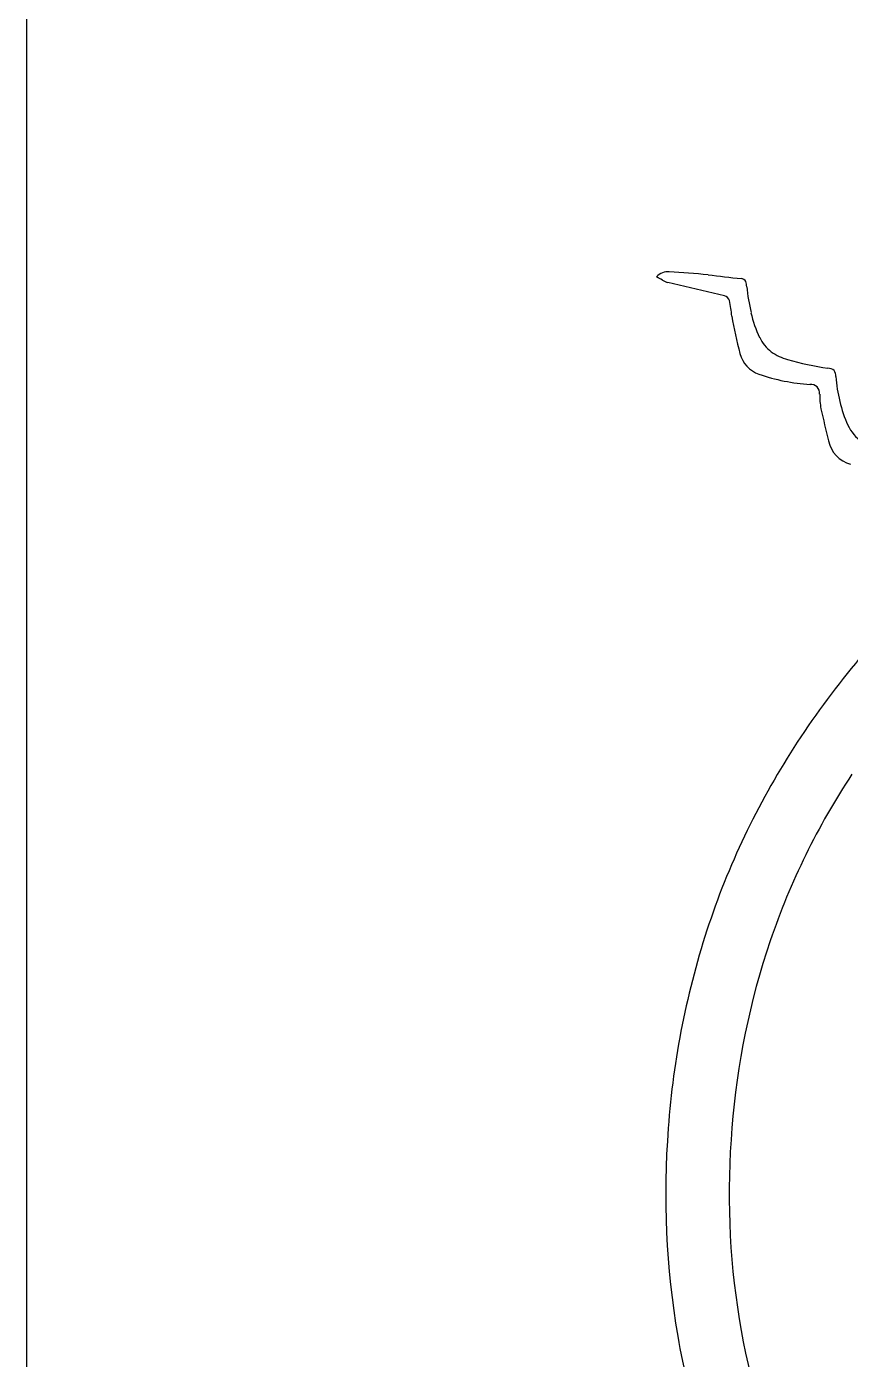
# Model space of a CAD drawing. Extents: x 0.45 to 8.09, y -8.91 to -0.36.
# Drawn here: x 0.454 to 1.337, y -7.688 to -6.261 of the extents above; entities that cross this region are included whole.
import ezdxf

# ---------------------------------------------------------------- set-up
doc = ezdxf.new("R2010")
doc.units = 0

msp = doc.modelspace()

# ---------------------------------------------------------------- linework, layer by layer
at = {"color": 3}
msp.add_line((0.4545, -8.9077), (0.4545, -0.3606), dxfattribs=at)
at = {"color": 7}
msp.add_line((1.2021, -6.5491), (1.1416, -6.5349), dxfattribs=at)
for centre, radius, start, end in [((1.1414, -6.5394), 0.016, 84.0584, 138.2929), ((1.0445, -6.6858), 0.1785, 59.2774, 61.5804), ((1.1481, -6.5117), 0.0241, 238.8767, 254.3916), ((1.1065, -7.3077), 0.785, 84.291, 87.3346), ((2.2168, 2.1086), 8.6966, 263.18349, 263.41887), ((1.2203, -6.536), 0.00528, 23.6815, 92.5605), ((1.2043, -6.5398), 0.0217, 1.1259, 15.8709), ((1.1995, -6.5576), 0.0088, 22.4203, 73.1911), ((1.4569, -6.5152), 0.2321, 185.969, 192.9318), ((0.9124, -6.606), 0.2998, 6.7384, 9.938), ((1.7136, -6.4821), 0.5113, 189.9842, 194.6033), ((1.3558, -6.5383), 0.1285, 192.9862, 205.5817), ((1.2773, -6.5759), 0.0414, 205.6167, 232.9285), ((1.2826, -6.5678), 0.0511, 233.6517, 255.4992), ((1.2496, -6.603), 0.0318, 194.5762, 250.6294), ((1.3602, -6.3036), 0.3264, 253.9189, 261.705), ((1.3067, -6.4387), 0.2057, 250.8262, 266.426), ((1.3131, -6.6365), 0.00987, 48.6586, 90.0779), ((1.3099, -6.6353), 0.0116, 358.7333, 32.6658), ((1.482, -6.6235), 0.161, 184.3102, 203.4798), ((1.2941, -6.6562), 0.0122, 52.0693, 91.4482), ((1.2933, -6.6536), 0.0108, 356.1326, 40.0158), ((1.4015, -6.6542), 0.0973, 180.0951, 189.4268), ((2.3235, -6.4443), 1.0427, 192.5041, 194.4531), ((1.3731, -6.6701), 0.0425, 204.2488, 236.5356), ((1.3461, -6.6975), 0.0331, 192.3176, 254.196), ((2.1007, -7.5675), 0.9824, 133.5643, 146.6411), ((1.993, -7.4942), 0.8521, 146.776, 161.3679), ((1.9953, -7.4943), 0.7864, 146.6129, 161.1274), ((2.0319, -7.5044), 0.8922, 161.5467, 175.8994), ((2.0332, -7.5045), 0.8256, 161.3034, 175.5458), ((2.0425, -7.5115), 0.9033, 175.4998, 189.682), ((2.0443, -7.5112), 0.8371, 175.1479, 189.1922), ((1.9952, -7.5168), 0.7878, 189.3602, 203.8433), ((1.9901, -7.5178), 0.8506, 189.8521, 204.465)]:
    msp.add_arc(centre, radius, start, end, dxfattribs=at)

doc.saveas('drawing.dxf')
